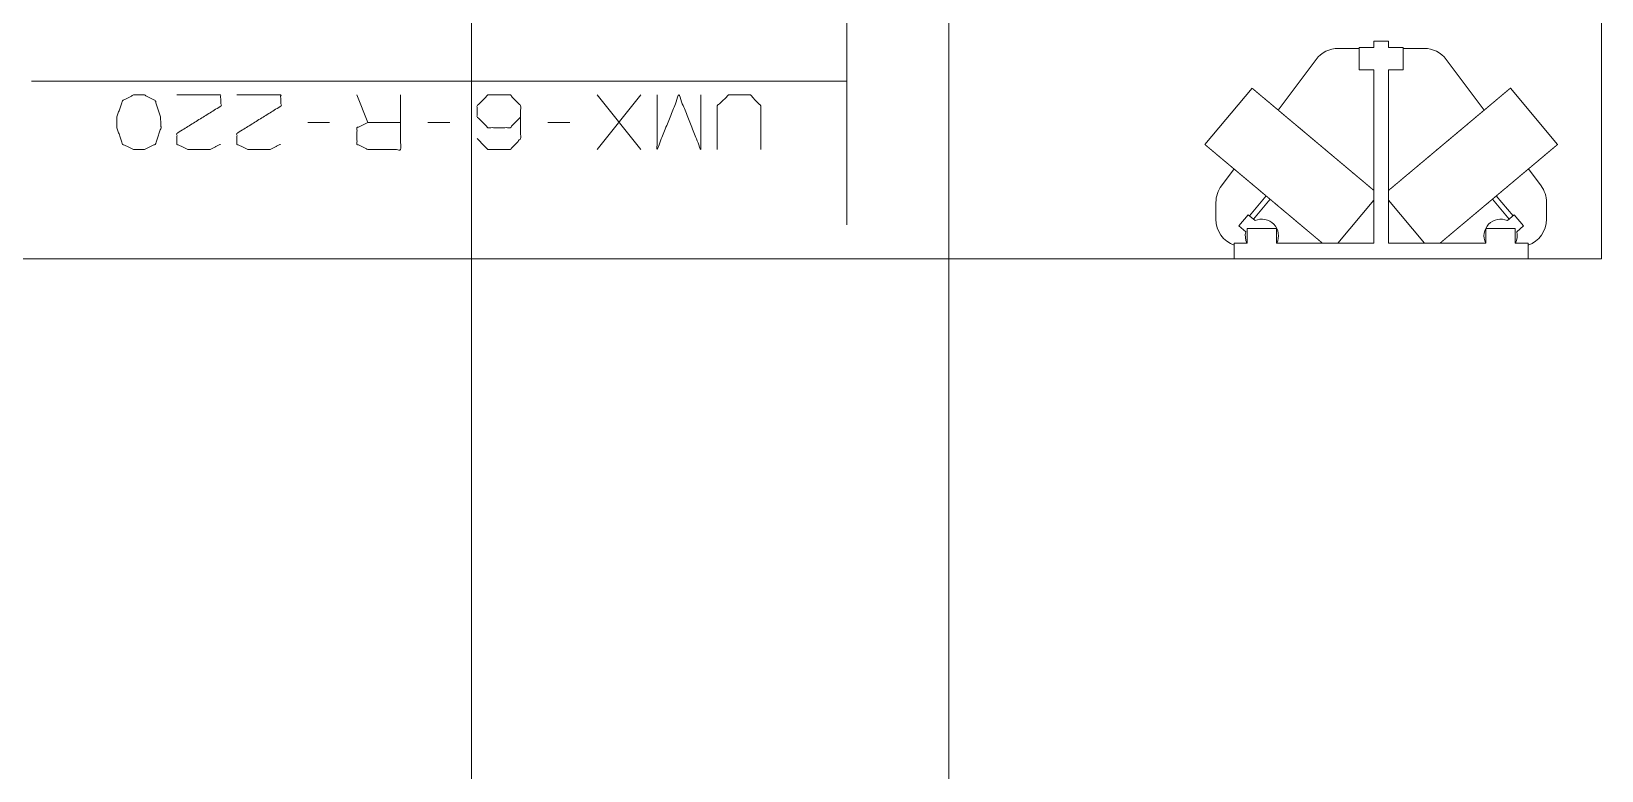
# Model space of a CAD drawing. Header units: millimetres. Extents: x 3056 to 110866, y 16649 to 58349.
# Drawn here: x 94858 to 99133, y 33777 to 35788 of the extents above; entities that cross this region are included whole.
import ezdxf

# ---------------------------------------------------------------- set-up
doc = ezdxf.new("R2010")
doc.units = ezdxf.units.MM
doc.layers.add('1', color=7, linetype='Continuous', true_color=0xffffff)

msp = doc.modelspace()

# ---------------------------------------------------------------- linework, layer by layer
at = {"layer": '1', "color": 143, "linetype": 'Continuous', "lineweight": 13}
for p, q in [((97356.5, 17870.4), (97356.5, 55303.3)), ((96056.5, 54873.3), (96056.5, 17870.4))]:
    msp.add_line(p, q, dxfattribs=at)
at = {"layer": '1', "color": 80, "linetype": 'Continuous', "lineweight": 13}
for p, q in [((99133.5, 37443.3), (99133.5, 35169.3)), ((99133.5, 37443.3), (99133.5, 35169.3)), ((98416.5, 35742.3), (98473.5, 35742.3)), ((98513.5, 35744.3), (98473.5, 35744.3)), ((98473.5, 35684.3), (98473.5, 35744.3)), ((98513.2, 35746.9), (98513.3, 35744.3)), ((98513.2, 35746.9), (98513.5, 35746.9)), ((98513.5, 35744.3), (98513.5, 35762.3)), ((98513.5, 35762.3), (98553.5, 35762.3)), ((98553.5, 35744.3), (98553.5, 35762.3)), ((98553.5, 35744.3), (98593.5, 35744.3)), ((98593.5, 35684.3), (98593.5, 35744.3)), ((98593.5, 35742.3), (98650.5, 35742.3)), ((98356.5, 35712.3), (98253, 35574.3)), ((98813.9, 35574.3), (98710.5, 35712.3)), ((98513.5, 35684.3), (98473.5, 35684.3)), ((98513.5, 35212.3), (98513.5, 35684.3)), ((98553.5, 35212.3), (98553.5, 35684.3)), ((98553.5, 35684.3), (98593.5, 35684.3)), ((94858.5, 35653.1), (97078.5, 35653.1)), ((95744.9, 35615.6), (95774.6, 35540.6)), ((96517.4, 35615.6), (96398.6, 35467.2)), ((96398.6, 35615.6), (96517.4, 35467.2)), ((98181.8, 35634.1), (98053.2, 35480.9)), ((99013.7, 35480.9), (98885.2, 35634.1)), ((95611.1, 35540.6), (95670.5, 35540.6)), ((95938, 35540.6), (95997.4, 35540.6)), ((96264.9, 35540.6), (96324.2, 35540.6)), ((98132.8, 35414.1), (98098.5, 35368.3)), ((98968.5, 35368.3), (98934.1, 35414.1)), ((98083.5, 35277.3), (98083.5, 35323.3)), ((98220.2, 35340.8), (98174.6, 35286.4)), ((98185.3, 35277.4), (98230.9, 35331.8)), ((98415.2, 35212.3), (98513.5, 35329.4)), ((98553.5, 35329.4), (98651.7, 35212.3)), ((98836, 35331.8), (98881.7, 35277.4)), ((98892.4, 35286.4), (98846.7, 35340.8)), ((98983.5, 35323.3), (98983.5, 35277.3)), ((98171.1, 35289.3), (98145.9, 35259.2)), ((98189.9, 35273.6), (98171.1, 35289.3)), ((98877.1, 35273.6), (98895.8, 35289.3)), ((98895.8, 35289.3), (98921.1, 35259.2)), ((98164.6, 35243.4), (98145.9, 35259.2)), ((98168.5, 35212.3), (98168.5, 35252.3)), ((98168.5, 35252.3), (98248.5, 35252.3)), ((98248.5, 35212.3), (98248.5, 35252.3)), ((98818.5, 35212.3), (98818.5, 35252.3)), ((98818.5, 35252.3), (98898.5, 35252.3)), ((98898.5, 35212.3), (98898.5, 35252.3)), ((98902.3, 35243.4), (98921.1, 35259.2)), ((98133.5, 35169.3), (98133.5, 35212.3)), ((98168.5, 35212.3), (98133.5, 35212.3)), ((98513.5, 35212.3), (98248.5, 35212.3)), ((98818.5, 35212.3), (98553.5, 35212.3)), ((98933.5, 35212.3), (98898.5, 35212.3)), ((98933.5, 35169.3), (98933.5, 35212.3)), ((99133.5, 35169.3), (93506.5, 35169.3)), ((99133.5, 35169.3), (93506.5, 35169.3))]:
    msp.add_line(p, q, dxfattribs=at)
for centre, radius, start, end in [((98416.5, 35667.3), 75, 90, 143.1301), ((98650.5, 35667.3), 75, 36.8699, 90), ((98158.5, 35323.3), 75, 143.1301, 180), ((98908.5, 35323.3), 75, 0, 36.8699), ((98158.5, 35277.3), 75, 180, 250.5277), ((98208.5, 35232.3), 45.2, 333.7679, 114.2622), ((98858.5, 35232.3), 45.2, 65.7378, 206.2321), ((98908.5, 35277.3), 75, 289.4723, 0), ((98208.5, 35232.3), 45.2, 165.7378, 206.2317), ((98858.5, 35232.3), 45.2, 333.7683, 14.2622)]:
    msp.add_arc(centre, radius, start, end, dxfattribs=at)
for points, knots in [([(97078.5, 35762.6), (97078.5, 35772.8), (97078.5, 35783), (97078.5, 35793.2), (97078.5, 35803.4), (97078.5, 35813.6), (97078.5, 35823.7), (97078.5, 35833.8), (97078.5, 35843.9), (97078.5, 35853.9), (97078.5, 35863.9), (97078.5, 35873.9), (97078.5, 35883.8), (97078.5, 35893.7), (97078.5, 35898.6), (97078.5, 35908.4), (97078.5, 35913.3), (97078.5, 35923), (97078.5, 35932.6), (97078.5, 35942.1), (97078.5, 35946.9), (97078.5, 35956.3), (97078.5, 35965.7), (97078.5, 35975), (97078.5, 35984.2), (97078.5, 35993.3), (97078.5, 36002.3), (97078.5, 36011.2), (97078.5, 36020), (97078.5, 36028.6), (97078.5, 36037.2), (97078.5, 36045.7), (97078.5, 36054), (97078.5, 36062.3), (97078.5, 36070.4), (97078.5, 36078.3), (97078.5, 36082.3), (97078.5, 36090.1), (97078.5, 36097.7), (97078.5, 36105.2), (97078.5, 36112.6), (97078.5, 36119.8), (97078.5, 36123.3), (97078.5, 36130.3), (97078.5, 36133.8), (97078.5, 36140.5), (97078.5, 36147.1), (97078.5, 36153.6), (97078.5, 36159.8), (97078.5, 36166), (97078.5, 36168.9), (97078.5, 36174.8), (97078.5, 36180.5), (97078.5, 36186), (97078.5, 36191.3), (97078.5, 36196.5), (97078.5, 36201.5), (97078.5, 36206.3), (97078.5, 36210.9), (97078.5, 36215.3), (97078.5, 36219.5), (97078.5, 36223.6), (97078.5, 36225.6), (97078.5, 36229.3), (97078.5, 36232.9), (97078.5, 36236.2), (97078.5, 36239.4), (97078.5, 36242.4), (97078.5, 36245.2), (97078.5, 36247.7), (97078.5, 36250.1), (97078.5, 36252.3), (97078.5, 36254.2), (97078.5, 36256), (97078.5, 36257.6), (97078.5, 36258.9), (97078.5, 36260), (97078.5, 36261), (97078.5, 36261.3), (97078.5, 36262), (97078.5, 36262.4), (97078.5, 36262.6), (97078.5, 36262.6)], [0, 0, 0.020399, 0.040788, 0.061161, 0.081507, 0.101822, 0.122094, 0.142314, 0.162475, 0.182572, 0.202585, 0.222519, 0.242363, 0.262101, 0.271917, 0.29149, 0.301248, 0.320632, 0.339888, 0.359001, 0.368484, 0.38737, 0.406092, 0.42465, 0.443027, 0.46122, 0.479222, 0.497023, 0.514623, 0.532001, 0.549162, 0.566095, 0.58279, 0.599248, 0.615451, 0.6314, 0.639305, 0.654857, 0.67014, 0.685142, 0.699858, 0.714283, 0.721342, 0.735322, 0.742233, 0.755748, 0.768951, 0.781831, 0.794388, 0.806611, 0.812554, 0.824275, 0.835652, 0.84668, 0.857353, 0.867672, 0.877631, 0.887224, 0.896448, 0.905295, 0.913773, 0.921864, 0.925816, 0.933336, 0.940464, 0.9472, 0.953545, 0.959492, 0.965038, 0.970182, 0.974923, 0.979262, 0.983188, 0.986707, 0.989819, 0.992518, 0.994798, 0.996672, 0.997397, 0.998645, 0.999476, 0.999894, 1, 1]), ([(97078.5, 35262.6), (97078.5, 35262.8), (97078.5, 35262.9), (97078.5, 35263.3), (97078.5, 35263.6), (97078.5, 35264.3), (97078.5, 35265.2), (97078.5, 35265.8), (97078.5, 35267.1), (97078.5, 35267.7), (97078.5, 35269.3), (97078.5, 35271.1), (97078.5, 35273), (97078.5, 35275.2), (97078.5, 35277.6), (97078.5, 35280.1), (97078.5, 35282.9), (97078.5, 35285.9), (97078.5, 35289), (97078.5, 35292.4), (97078.5, 35296), (97078.5, 35299.7), (97078.5, 35303.7), (97078.5, 35307.8), (97078.5, 35312.2), (97078.5, 35316.7), (97078.5, 35321.4), (97078.5, 35326.3), (97078.5, 35331.3), (97078.5, 35336.6), (97078.5, 35342), (97078.5, 35347.6), (97078.5, 35353.4), (97078.5, 35359.3), (97078.5, 35365.5), (97078.5, 35371.7), (97078.5, 35378.2), (97078.5, 35384.8), (97078.5, 35391.5), (97078.5, 35398.4), (97078.5, 35402), (97078.5, 35409.1), (97078.5, 35416.4), (97078.5, 35423.8), (97078.5, 35427.6), (97078.5, 35435.2), (97078.5, 35443), (97078.5, 35450.9), (97078.5, 35458.9), (97078.5, 35467.1), (97078.5, 35475.4), (97078.5, 35483.8), (97078.5, 35492.3), (97078.5, 35501), (97078.5, 35509.7), (97078.5, 35518.6), (97078.5, 35527.5), (97078.5, 35536.6), (97078.5, 35545.7), (97078.5, 35554.9), (97078.5, 35564.3), (97078.5, 35573.7), (97078.5, 35583.1), (97078.5, 35592.7), (97078.5, 35602.3), (97078.5, 35607.2), (97078.5, 35616.9), (97078.5, 35626.7), (97078.5, 35636.5), (97078.5, 35646.4), (97078.5, 35651.4), (97078.5, 35661.4), (97078.5, 35671.4), (97078.5, 35681.4), (97078.5, 35691.5), (97078.5, 35696.5), (97078.5, 35706.7), (97078.5, 35716.8), (97078.5, 35727), (97078.5, 35737.2), (97078.5, 35742.3), (97078.5, 35752.4), (97078.5, 35762.6)], [0, 0, 0.000206, 0.000519, 0.001349, 0.001873, 0.003328, 0.005196, 0.006339, 0.008827, 0.010176, 0.013287, 0.016806, 0.020733, 0.025072, 0.029813, 0.034957, 0.040508, 0.04645, 0.052795, 0.059531, 0.066665, 0.074179, 0.082084, 0.090366, 0.099028, 0.108067, 0.117475, 0.127254, 0.137393, 0.147892, 0.158745, 0.169948, 0.181499, 0.19339, 0.205613, 0.218165, 0.231051, 0.244248, 0.257763, 0.27159, 0.278654, 0.292931, 0.307499, 0.322358, 0.329857, 0.345139, 0.360691, 0.376508, 0.39259, 0.40892, 0.425493, 0.44231, 0.45936, 0.476632, 0.494121, 0.511822, 0.529729, 0.547826, 0.566114, 0.584587, 0.603225, 0.622031, 0.640997, 0.66011, 0.679367, 0.689061, 0.708508, 0.728082, 0.747767, 0.767558, 0.77748, 0.797413, 0.817432, 0.837524, 0.857686, 0.867793, 0.888039, 0.908332, 0.928663, 0.949025, 0.959212, 0.979601, 1, 1]), ([(95136.4, 35615.6), (95106.8, 35600), (95091.1, 35556.2), (95091.1, 35526.5), (95106.8, 35481.2), (95136.4, 35467.2), (95166.1, 35467.2), (95195.8, 35481.2), (95211.4, 35526.5), (95209.9, 35556.2), (95195.8, 35600), (95166.1, 35615.6), (95136.4, 35615.6)], [0, 0, 0.076267, 0.181893, 0.249384, 0.358358, 0.433039, 0.50053, 0.57521, 0.684177, 0.75176, 0.856242, 0.932509, 1, 1]), ([(95373.3, 35481.2), (95345.2, 35467.2), (95284.3, 35467.2), (95254.6, 35481.2), (95254.6, 35510.9), (95374.9, 35585.9), (95373.3, 35615.6), (95254.6, 35615.6)], [0, 0, 0.070645, 0.20753, 0.281318, 0.348001, 0.666467, 0.733242, 1, 1]), ([(95536.8, 35481.2), (95508.6, 35467.2), (95447.7, 35467.2), (95418, 35481.2), (95418, 35510.9), (95538.3, 35585.9), (95536.8, 35615.6), (95418, 35615.6)], [0, 0, 0.070645, 0.20753, 0.281318, 0.348001, 0.666467, 0.733242, 1, 1]), ([(95863.6, 35615.6), (95863.6, 35467.2), (95774.6, 35467.2), (95744.9, 35481.2), (95744.9, 35526.5), (95774.6, 35540.6), (95863.6, 35540.6)], [0, 0, 0.339234, 0.542767, 0.617839, 0.721395, 0.796467, 1, 1]), ([(96190.5, 35556.2), (96162.4, 35526.5), (96101.4, 35526.5), (96071.8, 35556.2), (96071.8, 35585.9), (96101.4, 35615.6), (96162.4, 35615.6), (96190.5, 35585.9), (96190.5, 35496.8), (96162.4, 35467.2), (96101.4, 35467.2), (96071.8, 35496.8)], [0, 0, 0.07432, 0.18508, 0.261386, 0.315348, 0.391654, 0.502414, 0.576734, 0.738614, 0.812934, 0.923694, 1, 1]), ([(96680.8, 35615.6), (96680.8, 35467.2), (96621.4, 35615.6), (96562.1, 35467.2), (96562.1, 35615.6)], [0, 0, 0.240727, 0.499997, 0.759273, 1, 1]), ([(96844.3, 35467.2), (96844.3, 35585.9), (96816.1, 35615.6), (96756.8, 35615.6), (96725.5, 35585.9), (96725.5, 35467.2)], [0, 0, 0.311783, 0.41916, 0.575045, 0.688217, 1, 1]), ([(98181.8, 35634.1), (98181.8, 35634.1), (98181.8, 35634.1), (98182, 35634), (98182.1, 35633.9), (98182.3, 35633.7), (98182.5, 35633.5), (98182.8, 35633.3), (98183, 35633.1), (98183.7, 35632.5), (98184.2, 35632.1), (98184.6, 35631.8), (98185.1, 35631.3), (98185.6, 35630.9), (98186.2, 35630.4), (98186.8, 35629.9), (98187.4, 35629.4), (98188.1, 35628.8), (98188.8, 35628.2), (98190.4, 35626.9), (98191.2, 35626.2), (98192.1, 35625.5), (98193.9, 35623.9), (98195.9, 35622.2), (98197, 35621.4), (98198.1, 35620.4), (98199.2, 35619.5), (98201.5, 35617.5), (98204, 35615.4), (98206.6, 35613.2), (98208, 35612.1), (98209.4, 35610.9), (98210.9, 35609.7), (98212.3, 35608.5), (98213.8, 35607.2), (98215.3, 35606), (98218.5, 35603.3), (98220.1, 35601.9), (98223.5, 35599.1), (98225.2, 35597.7), (98228.7, 35594.8), (98230.5, 35593.2), (98232.3, 35591.7), (98234.2, 35590.1), (98236, 35588.6), (98239.9, 35585.4), (98243.8, 35582), (98245.9, 35580.3), (98247.9, 35578.6), (98252.1, 35575.2), (98254.2, 35573.4), (98256.3, 35571.6), (98258.5, 35569.8), (98260.6, 35568), (98265, 35564.2), (98267.3, 35562.4), (98269.5, 35560.5), (98271.8, 35558.5), (98276.4, 35554.7), (98281.1, 35550.7), (98283.5, 35548.8), (98285.9, 35546.8), (98288.3, 35544.8), (98290.7, 35542.7), (98293.1, 35540.7), (98295.6, 35538.6), (98298, 35536.6), (98303, 35532.4), (98305.5, 35530.3), (98308, 35528.2), (98313, 35524), (98318.1, 35519.7), (98320.6, 35517.6), (98325.8, 35513.3), (98328.3, 35511.1), (98330.9, 35509), (98336.1, 35504.6), (98338.7, 35502.5), (98343.9, 35498.1), (98349.1, 35493.7), (98351.7, 35491.6), (98356.9, 35487.2), (98359.5, 35485), (98362.1, 35482.8), (98364.7, 35480.6), (98367.3, 35478.5), (98369.9, 35476.3), (98372.5, 35474.1), (98375.1, 35471.9), (98377.6, 35469.8), (98382.8, 35465.4), (98385.4, 35463.3), (98387.9, 35461.1), (98390.5, 35459), (98393, 35456.9), (98395.5, 35454.7), (98400.6, 35450.5), (98405.6, 35446.3), (98408, 35444.2), (98410.5, 35442.2), (98413, 35440.1), (98415.4, 35438.1), (98417.8, 35436), (98420.3, 35434), (98425, 35430), (98427.4, 35428), (98432.1, 35424.1), (98434.4, 35422.1), (98439, 35418.3), (98441.2, 35416.4), (98443.5, 35414.5), (98445.7, 35412.7), (98447.9, 35410.8), (98450, 35409), (98452.2, 35407.2), (98456.4, 35403.6), (98460.6, 35400.2), (98464.6, 35396.8), (98466.6, 35395.1), (98468.6, 35393.5), (98470.5, 35391.8), (98472.4, 35390.2), (98474.3, 35388.7), (98478, 35385.6), (98479.8, 35384.1), (98483.3, 35381.1), (98485, 35379.7), (98486.7, 35378.3), (98488.3, 35376.9), (98490, 35375.5), (98491.5, 35374.2), (98493.1, 35372.9), (98494.6, 35371.6), (98496.1, 35370.4), (98497.6, 35369.1), (98499, 35367.9), (98501.8, 35365.6), (98503.1, 35364.5), (98504.4, 35363.4), (98505.6, 35362.4), (98506.9, 35361.3), (98508, 35360.4), (98509.2, 35359.4), (98511.4, 35357.5), (98512.4, 35356.7), (98513.5, 35355.8)], [0, 0, 0.000104, 0.00023, 0.000581, 0.000955, 0.001536, 0.002135, 0.002967, 0.003796, 0.005911, 0.007217, 0.008519, 0.01005, 0.011585, 0.013341, 0.015121, 0.017106, 0.019111, 0.021322, 0.026002, 0.028457, 0.031119, 0.036697, 0.042718, 0.045823, 0.049167, 0.052489, 0.059576, 0.067097, 0.075016, 0.079189, 0.083344, 0.087712, 0.092084, 0.096642, 0.101205, 0.110712, 0.115634, 0.125706, 0.130819, 0.14141, 0.146893, 0.152353, 0.158, 0.163625, 0.175232, 0.187159, 0.193257, 0.199377, 0.211886, 0.218274, 0.22468, 0.231198, 0.237735, 0.251068, 0.257838, 0.26463, 0.271526, 0.285435, 0.299562, 0.306679, 0.313888, 0.3211, 0.328386, 0.33569, 0.343085, 0.350462, 0.365391, 0.372921, 0.380454, 0.395643, 0.410953, 0.418647, 0.43411, 0.441842, 0.449628, 0.465225, 0.473036, 0.488684, 0.504376, 0.512226, 0.527927, 0.535796, 0.543623, 0.551469, 0.559312, 0.567135, 0.574947, 0.58274, 0.590525, 0.606054, 0.613786, 0.621498, 0.629192, 0.636847, 0.644499, 0.659687, 0.674746, 0.682192, 0.689652, 0.697029, 0.704421, 0.711702, 0.719006, 0.733424, 0.740518, 0.754641, 0.761636, 0.77542, 0.782208, 0.788974, 0.795618, 0.80228, 0.808794, 0.815331, 0.828099, 0.840599, 0.852795, 0.858755, 0.864692, 0.870496, 0.876277, 0.881916, 0.892996, 0.898452, 0.909036, 0.914145, 0.91925, 0.92419, 0.929108, 0.933858, 0.938585, 0.943144, 0.94768, 0.952044, 0.956389, 0.96469, 0.968642, 0.972597, 0.976335, 0.980092, 0.983609, 0.987148, 0.993784, 0.996903, 1, 1]), ([(98553.5, 35355.8), (98554.5, 35356.7), (98555.5, 35357.5), (98557.7, 35359.4), (98558.9, 35360.4), (98560.1, 35361.3), (98561.3, 35362.4), (98562.6, 35363.4), (98563.9, 35364.5), (98565.2, 35365.6), (98567.9, 35367.9), (98569.4, 35369.1), (98570.8, 35370.4), (98572.3, 35371.6), (98573.8, 35372.9), (98575.4, 35374.2), (98577, 35375.5), (98578.6, 35376.9), (98580.3, 35378.3), (98582, 35379.7), (98583.6, 35381.1), (98587.2, 35384.1), (98589, 35385.6), (98592.6, 35388.7), (98594.5, 35390.2), (98596.4, 35391.8), (98598.4, 35393.5), (98600.3, 35395.1), (98602.3, 35396.8), (98606.3, 35400.2), (98610.5, 35403.6), (98614.7, 35407.2), (98616.9, 35409), (98619.1, 35410.8), (98621.3, 35412.7), (98623.5, 35414.5), (98625.7, 35416.4), (98628, 35418.3), (98632.5, 35422.1), (98634.9, 35424.1), (98637.2, 35426), (98639.5, 35428), (98641.9, 35430), (98644.3, 35432), (98649.1, 35436), (98651.5, 35438.1), (98654, 35440.1), (98656.4, 35442.2), (98658.9, 35444.2), (98661.4, 35446.3), (98666.4, 35450.5), (98671.4, 35454.7), (98673.9, 35456.9), (98676.5, 35459), (98679, 35461.1), (98681.6, 35463.3), (98684.1, 35465.4), (98689.3, 35469.8), (98691.9, 35471.9), (98694.5, 35474.1), (98699.7, 35478.5), (98702.3, 35480.6), (98707.5, 35485), (98712.7, 35489.4), (98717.9, 35493.7), (98723.1, 35498.1), (98725.7, 35500.3), (98728.3, 35502.5), (98730.9, 35504.6), (98736, 35509), (98741.2, 35513.3), (98743.8, 35515.5), (98746.3, 35517.6), (98748.9, 35519.7), (98753.9, 35524), (98759, 35528.2), (98761.5, 35530.3), (98764, 35532.4), (98768.9, 35536.6), (98771.4, 35538.6), (98773.8, 35540.7), (98778.7, 35544.8), (98781.1, 35546.8), (98783.5, 35548.8), (98785.8, 35550.7), (98788.2, 35552.7), (98790.5, 35554.7), (98795.1, 35558.5), (98797.4, 35560.5), (98799.7, 35562.4), (98801.9, 35564.2), (98804.1, 35566.1), (98808.5, 35569.8), (98810.6, 35571.6), (98812.8, 35573.4), (98814.9, 35575.2), (98817, 35576.9), (98819.1, 35578.6), (98821.1, 35580.3), (98823.1, 35582), (98825.1, 35583.7), (98827.1, 35585.4), (98830.9, 35588.6), (98832.8, 35590.1), (98834.6, 35591.7), (98836.5, 35593.2), (98838.3, 35594.8), (98841.8, 35597.7), (98843.5, 35599.1), (98845.2, 35600.6), (98848.5, 35603.3), (98850, 35604.6), (98851.6, 35606), (98853.1, 35607.2), (98854.6, 35608.5), (98856.1, 35609.7), (98857.5, 35610.9), (98858.9, 35612.1), (98860.3, 35613.2), (98862.9, 35615.4), (98865.4, 35617.5), (98867.8, 35619.5), (98868.9, 35620.4), (98870, 35621.4), (98871, 35622.2), (98872, 35623.1), (98873, 35623.9), (98874.9, 35625.5), (98875.7, 35626.2), (98876.6, 35626.9), (98877.4, 35627.6), (98878.8, 35628.8), (98879.5, 35629.4), (98880.2, 35629.9), (98880.8, 35630.4), (98881.3, 35630.9), (98881.8, 35631.3), (98882.4, 35631.8), (98882.8, 35632.1), (98883.2, 35632.5), (98883.6, 35632.8), (98883.9, 35633.1), (98884.2, 35633.3), (98884.5, 35633.5), (98884.9, 35633.9), (98885, 35634), (98885.1, 35634.1), (98885.1, 35634.1), (98885.2, 35634.1)], [0, 0, 0.003115, 0.006216, 0.012852, 0.016391, 0.019908, 0.023665, 0.027403, 0.031358, 0.03531, 0.043611, 0.047956, 0.05232, 0.056856, 0.061415, 0.066161, 0.070892, 0.075828, 0.08075, 0.085855, 0.090964, 0.101548, 0.107004, 0.118084, 0.123724, 0.129504, 0.135308, 0.141245, 0.147205, 0.159401, 0.171901, 0.184669, 0.191206, 0.19772, 0.204382, 0.211026, 0.21781, 0.22458, 0.238364, 0.245378, 0.252373, 0.259482, 0.266595, 0.273785, 0.288298, 0.295598, 0.302971, 0.310348, 0.317808, 0.325273, 0.340331, 0.35552, 0.363153, 0.370808, 0.378502, 0.386214, 0.393946, 0.409475, 0.41726, 0.425053, 0.440707, 0.448531, 0.464223, 0.479923, 0.495624, 0.511316, 0.51914, 0.526982, 0.534775, 0.550372, 0.565908, 0.573636, 0.581353, 0.589047, 0.604357, 0.619546, 0.627079, 0.634609, 0.649538, 0.656933, 0.66431, 0.678918, 0.686131, 0.693339, 0.700456, 0.70757, 0.714565, 0.728474, 0.73537, 0.742162, 0.748951, 0.755598, 0.768802, 0.775319, 0.781726, 0.788114, 0.794387, 0.800641, 0.806743, 0.812859, 0.818804, 0.824768, 0.836375, 0.842, 0.847647, 0.853126, 0.85859, 0.869181, 0.874313, 0.879425, 0.889306, 0.89406, 0.898795, 0.903358, 0.907916, 0.912288, 0.916656, 0.92081, 0.924983, 0.932903, 0.940424, 0.947511, 0.950851, 0.954177, 0.9573, 0.960405, 0.963303, 0.968881, 0.971561, 0.973997, 0.976449, 0.980908, 0.982894, 0.984898, 0.986658, 0.988415, 0.98995, 0.991481, 0.992783, 0.994088, 0.995146, 0.996223, 0.997051, 0.997865, 0.999064, 0.999419, 0.99977, 0.999896, 1, 1]), ([(98053.2, 35480.9), (98053.2, 35480.9), (98053.3, 35480.9), (98053.4, 35480.8), (98053.5, 35480.7), (98053.7, 35480.5), (98053.9, 35480.3), (98054.2, 35480.1), (98054.5, 35479.9), (98055.2, 35479.3), (98056, 35478.5), (98056.5, 35478.1), (98057.1, 35477.7), (98057.6, 35477.2), (98058.2, 35476.7), (98058.9, 35476.1), (98059.6, 35475.6), (98061, 35474.4), (98061.8, 35473.7), (98062.7, 35473), (98063.5, 35472.2), (98064.4, 35471.5), (98065.4, 35470.7), (98066.4, 35469.9), (98068.4, 35468.1), (98069.5, 35467.2), (98070.6, 35466.3), (98073, 35464.3), (98074.2, 35463.3), (98075.5, 35462.2), (98076.8, 35461.1), (98078.1, 35460), (98079.5, 35458.9), (98080.9, 35457.7), (98082.3, 35456.5), (98083.8, 35455.3), (98085.3, 35454), (98086.8, 35452.7), (98090, 35450.1), (98093.2, 35447.3), (98094.9, 35445.9), (98096.6, 35444.5), (98098.4, 35443), (98100.2, 35441.5), (98103.8, 35438.5), (98105.7, 35436.9), (98107.5, 35435.3), (98109.5, 35433.7), (98111.4, 35432.1), (98113.4, 35430.4), (98117.4, 35427.1), (98119.4, 35425.4), (98121.5, 35423.6), (98125.7, 35420.1), (98127.8, 35418.3), (98130, 35416.5), (98132.1, 35414.7), (98136.6, 35411), (98138.8, 35409.1), (98141.1, 35407.2), (98143.4, 35405.3), (98145.7, 35403.3), (98148, 35401.4), (98152.7, 35397.5), (98155, 35395.5), (98157.4, 35393.5), (98159.8, 35391.5), (98162.2, 35389.4), (98164.7, 35387.4), (98167.1, 35385.3), (98169.6, 35383.3), (98172, 35381.2), (98174.5, 35379.1), (98177, 35377), (98179.5, 35374.9), (98184.6, 35370.7), (98187.1, 35368.6), (98189.7, 35366.4), (98192.2, 35364.3), (98194.8, 35362.1), (98199.9, 35357.8), (98202.5, 35355.7), (98207.7, 35351.3), (98210.2, 35349.1), (98215.5, 35344.8), (98218.1, 35342.6), (98220.7, 35340.4), (98223.3, 35338.2), (98225.9, 35336), (98228.5, 35333.8), (98233.7, 35329.5), (98236.3, 35327.3), (98238.9, 35325.1), (98241.5, 35322.9), (98246.7, 35318.6), (98249.2, 35316.4), (98254.4, 35312.1), (98257, 35309.9), (98259.5, 35307.8), (98262.1, 35305.7), (98267.2, 35301.4), (98272.2, 35297.2), (98274.7, 35295.1), (98277.2, 35293), (98279.7, 35290.9), (98282.1, 35288.8), (98284.6, 35286.8), (98287, 35284.7), (98289.5, 35282.7), (98291.9, 35280.7), (98296.7, 35276.6), (98299, 35274.7), (98303.7, 35270.7), (98306, 35268.8), (98310.6, 35264.9), (98312.8, 35263.1), (98315.1, 35261.2), (98317.3, 35259.3), (98319.5, 35257.5), (98321.7, 35255.7), (98323.8, 35253.8), (98328.1, 35250.3), (98330.1, 35248.5), (98332.2, 35246.8), (98334.2, 35245.1), (98336.3, 35243.4), (98338.2, 35241.8), (98340.2, 35240.1), (98342.1, 35238.5), (98344, 35236.9), (98345.9, 35235.3), (98347.8, 35233.8), (98351.4, 35230.7), (98353.1, 35229.2), (98354.9, 35227.8), (98358.3, 35224.9), (98361.5, 35222.2), (98363.1, 35220.9), (98366.2, 35218.3), (98367.7, 35217), (98369.1, 35215.8), (98370.6, 35214.6), (98373.3, 35212.3)], [0, 0, 0.000112, 0.000239, 0.000607, 0.000971, 0.001596, 0.002217, 0.003079, 0.003938, 0.00613, 0.008836, 0.010422, 0.012013, 0.013856, 0.015676, 0.017738, 0.019815, 0.024436, 0.02698, 0.029504, 0.032282, 0.035055, 0.038066, 0.041072, 0.047545, 0.050991, 0.054457, 0.0618, 0.065701, 0.069598, 0.073704, 0.077807, 0.082135, 0.08646, 0.09099, 0.095516, 0.100247, 0.104975, 0.114827, 0.125073, 0.130375, 0.135693, 0.141184, 0.146671, 0.158034, 0.163885, 0.169717, 0.175735, 0.181748, 0.187932, 0.200458, 0.2068, 0.213284, 0.226407, 0.233046, 0.239804, 0.246581, 0.260397, 0.267439, 0.274477, 0.281622, 0.288791, 0.296043, 0.31069, 0.31808, 0.325558, 0.333031, 0.3406, 0.348172, 0.355839, 0.363483, 0.371222, 0.378956, 0.386782, 0.394588, 0.410334, 0.418286, 0.426223, 0.434199, 0.442195, 0.458257, 0.466328, 0.482494, 0.490573, 0.506825, 0.51496, 0.52309, 0.531228, 0.539362, 0.547501, 0.563769, 0.5719, 0.580026, 0.588133, 0.60433, 0.612393, 0.628491, 0.636503, 0.644494, 0.652467, 0.668331, 0.68407, 0.691876, 0.699678, 0.707408, 0.715143, 0.722787, 0.730426, 0.737995, 0.745559, 0.760498, 0.767849, 0.782488, 0.789732, 0.804014, 0.811029, 0.818063, 0.824943, 0.831847, 0.838597, 0.845366, 0.858596, 0.865073, 0.87153, 0.877844, 0.884182, 0.890334, 0.89649, 0.9025, 0.90849, 0.91431, 0.920153, 0.93146, 0.936924, 0.942403, 0.952983, 0.963174, 0.968092, 0.97769, 0.982406, 0.986908, 0.991407, 1, 1]), ([(98693.6, 35212.3), (98696.4, 35214.6), (98697.8, 35215.8), (98699.2, 35217), (98700.8, 35218.3), (98703.8, 35220.9), (98705.4, 35222.2), (98708.7, 35224.9), (98712.1, 35227.8), (98713.8, 35229.2), (98715.6, 35230.7), (98719.2, 35233.8), (98721.1, 35235.3), (98722.9, 35236.9), (98724.8, 35238.5), (98726.8, 35240.1), (98728.7, 35241.8), (98730.7, 35243.4), (98732.7, 35245.1), (98736.8, 35248.5), (98738.9, 35250.3), (98741, 35252.1), (98743.1, 35253.8), (98747.4, 35257.5), (98749.7, 35259.3), (98751.9, 35261.2), (98754.1, 35263.1), (98756.4, 35264.9), (98760.9, 35268.8), (98763.3, 35270.7), (98765.6, 35272.7), (98770.3, 35276.6), (98772.7, 35278.6), (98775.1, 35280.7), (98777.5, 35282.7), (98779.9, 35284.7), (98782.4, 35286.8), (98784.8, 35288.8), (98787.3, 35290.9), (98789.8, 35293), (98792.3, 35295.1), (98794.8, 35297.2), (98799.8, 35301.4), (98804.9, 35305.7), (98807.4, 35307.8), (98810, 35309.9), (98812.5, 35312.1), (98817.7, 35316.4), (98820.3, 35318.6), (98825.5, 35322.9), (98828.1, 35325.1), (98830.7, 35327.3), (98833.3, 35329.5), (98838.5, 35333.8), (98841.1, 35336), (98843.7, 35338.2), (98846.3, 35340.4), (98848.9, 35342.6), (98851.5, 35344.8), (98854.1, 35347), (98856.7, 35349.1), (98861.9, 35353.5), (98864.5, 35355.7), (98867, 35357.8), (98869.6, 35360), (98872.2, 35362.1), (98877.3, 35366.4), (98879.8, 35368.6), (98882.4, 35370.7), (98887.4, 35374.9), (98889.9, 35377), (98892.4, 35379.1), (98894.9, 35381.2), (98897.4, 35383.3), (98899.8, 35385.3), (98902.3, 35387.4), (98904.7, 35389.4), (98907.1, 35391.5), (98909.5, 35393.5), (98911.9, 35395.5), (98914.3, 35397.5), (98916.6, 35399.4), (98921.3, 35403.3), (98923.6, 35405.3), (98925.9, 35407.2), (98928.1, 35409.1), (98930.4, 35411), (98934.8, 35414.7), (98939.1, 35418.3), (98941.3, 35420.1), (98945.5, 35423.6), (98947.5, 35425.4), (98949.6, 35427.1), (98953.6, 35430.4), (98955.6, 35432.1), (98957.5, 35433.7), (98961.3, 35436.9), (98963.1, 35438.5), (98966.8, 35441.5), (98968.5, 35443), (98970.3, 35444.5), (98972, 35445.9), (98973.7, 35447.3), (98977, 35450.1), (98980.1, 35452.7), (98981.6, 35454), (98983.2, 35455.3), (98984.6, 35456.5), (98986.1, 35457.7), (98987.4, 35458.9), (98988.8, 35460), (98990.1, 35461.1), (98991.5, 35462.2), (98992.7, 35463.3), (98995.1, 35465.3), (98996.3, 35466.3), (98997.4, 35467.2), (98998.5, 35468.1), (98999.6, 35469), (99001.6, 35470.7), (99002.5, 35471.5), (99003.4, 35472.2), (99004.3, 35473), (99005.9, 35474.4), (99006.7, 35475), (99007.4, 35475.6), (99008.1, 35476.1), (99008.7, 35476.7), (99009.3, 35477.2), (99010.4, 35478.1), (99010.9, 35478.5), (99011.8, 35479.3), (99012.1, 35479.6), (99012.5, 35479.9), (99012.8, 35480.1), (99013, 35480.3), (99013.2, 35480.5), (99013.4, 35480.7), (99013.5, 35480.8), (99013.7, 35480.9), (99013.7, 35480.9), (99013.7, 35480.9)], [0, 0, 0.008593, 0.013091, 0.017594, 0.022309, 0.031907, 0.036825, 0.047017, 0.057596, 0.063075, 0.068539, 0.079846, 0.085689, 0.091509, 0.097499, 0.103508, 0.109664, 0.115836, 0.122154, 0.134944, 0.141401, 0.148016, 0.154651, 0.16815, 0.175053, 0.181933, 0.188967, 0.195982, 0.210264, 0.217528, 0.224776, 0.239517, 0.246967, 0.254436, 0.262, 0.269569, 0.277208, 0.284852, 0.292586, 0.300317, 0.308119, 0.315924, 0.331662, 0.347527, 0.355499, 0.36349, 0.371502, 0.3876, 0.395663, 0.41186, 0.419966, 0.428092, 0.436223, 0.452491, 0.460629, 0.468763, 0.476921, 0.485051, 0.493185, 0.501292, 0.509418, 0.525614, 0.533681, 0.541752, 0.549783, 0.557795, 0.573786, 0.581722, 0.589655, 0.605401, 0.613207, 0.621032, 0.628766, 0.636505, 0.644168, 0.651816, 0.659388, 0.666956, 0.67443, 0.681927, 0.689297, 0.696672, 0.711215, 0.718364, 0.725509, 0.732548, 0.73959, 0.753405, 0.766959, 0.773578, 0.786701, 0.793205, 0.799527, 0.812053, 0.818236, 0.82425, 0.836119, 0.841951, 0.853313, 0.8588, 0.864291, 0.869608, 0.87491, 0.885157, 0.895008, 0.899736, 0.904468, 0.908993, 0.913523, 0.917847, 0.922176, 0.926278, 0.930385, 0.934282, 0.941854, 0.945545, 0.948991, 0.952457, 0.955674, 0.961916, 0.964927, 0.9677, 0.970478, 0.975565, 0.977856, 0.980167, 0.982244, 0.984305, 0.986145, 0.989559, 0.991146, 0.993852, 0.994948, 0.996063, 0.996922, 0.997784, 0.998386, 0.999011, 0.999375, 0.999743, 0.999869, 1, 1])]:
    msp.add_open_spline(points, degree=1, knots=knots, dxfattribs=at)

doc.saveas('drawing.dxf')
